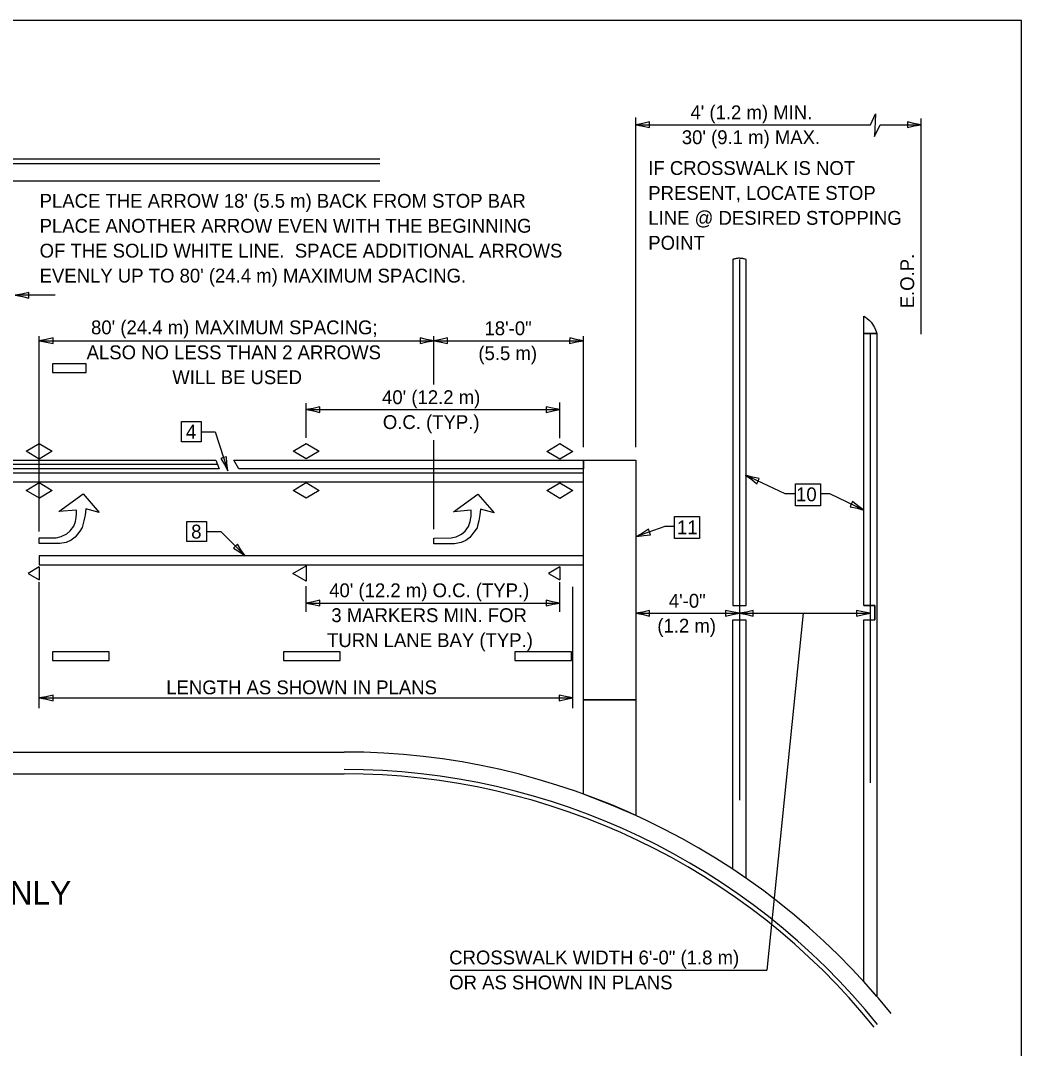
# Model space of a CAD drawing. Extents: x 2261432 to 2263976, y -3124040 to -3123640.
# Drawn here: x 2262512.9 to 2262715.8, y -3123848.2 to -3123639.7 of the extents above; entities that cross this region are included whole.
import ezdxf

# ---------------------------------------------------------------- set-up
doc = ezdxf.new("R2010")
doc.units = 0
for name, color, linetype in [('Default', 7, 'Continuous'), ('RD_Pr_Roadway_Dimensions', 7, 'Continuous'), ('RD_Pr_Roadway_Items', 7, 'Continuous'), ('RD_Pr_Roadway_Notes', 7, 'Continuous')]:
    doc.layers.add(name, color=color, linetype=linetype)

msp = doc.modelspace()

# ---------------------------------------------------------------- linework, layer by layer
at = {"layer": 'Default'}
msp.add_lwpolyline([(2262085.82, -3124039.7), (2262715.82, -3124039.7), (2262715.82, -3123639.7), (2262085.82, -3123639.7)], close=True, dxfattribs=at)
at = {"layer": 'RD_Pr_Roadway_Dimensions'}
for p, q in [((2262637.64, -3123726.26), (2262637.64, -3123659.39)), ((2262695.49, -3123703.3), (2262695.49, -3123659.57)), ((2262637.64, -3123660.84), (2262685.25, -3123660.84)), ((2262687.16, -3123660.84), (2262695.49, -3123660.84)), ((2262658.65, -3123688.15), (2262658.65, -3123797.84)), ((2262519.94, -3123695.43), (2262511.78, -3123695.43)), ((2262685.18, -3123703.19), (2262685.18, -3123760)), ((2262516.68, -3123743.32), (2262516.68, -3123703.69)), ((2262516.68, -3123704.64), (2262596.69, -3123704.64)), ((2262596.69, -3123713.54), (2262596.69, -3123703.69)), ((2262596.69, -3123704.64), (2262627.02, -3123704.64)), ((2262627.02, -3123726.26), (2262627.02, -3123703.69)), ((2262570.79, -3123724.31), (2262570.79, -3123717.29)), ((2262622.25, -3123724.41), (2262622.25, -3123717.14)), ((2262570.79, -3123718.62), (2262622.25, -3123718.62)), ((2262596.69, -3123742.87), (2262596.69, -3123724.8)), ((2262552.83, -3123729.73), (2262467.54, -3123729.73)), ((2262516.68, -3123779.18), (2262516.68, -3123753.61)), ((2262570.79, -3123759.62), (2262570.79, -3123754.4)), ((2262622.25, -3123759.62), (2262622.25, -3123753.62)), ((2262624.9, -3123779.18), (2262624.9, -3123754.58)), ((2262570.79, -3123757.85), (2262622.25, -3123757.85)), ((2262637.64, -3123759.93), (2262658.65, -3123759.93)), ((2262658.65, -3123759.93), (2262685.18, -3123759.93)), ((2262671.59, -3123759.93), (2262664.19, -3123832.32)), ((2262685.18, -3123760), (2262685.18, -3123794.3)), ((2262516.68, -3123777.09), (2262624.9, -3123777.09)), ((2262600.03, -3123832.32), (2262664.19, -3123832.32))]:
    msp.add_line(p, q, dxfattribs=at)
msp.add_lwpolyline([(2262685.25, -3123660.84), (2262686.2, -3123658.65), (2262686.06, -3123663.22), (2262687.16, -3123660.84)], dxfattribs=at)
for points in [[(2262640.44, -3123661.42), (2262640.44, -3123660.84), (2262640.44, -3123660.25), (2262639.04, -3123660.6), (2262637.64, -3123660.84), (2262639.13, -3123661.11)], [(2262692.7, -3123660.25), (2262692.69, -3123660.84), (2262692.69, -3123661.42), (2262694.09, -3123661.08), (2262695.49, -3123660.84), (2262694, -3123660.57)], [(2262514.58, -3123696.01), (2262514.58, -3123695.43), (2262514.58, -3123694.84), (2262513.18, -3123695.19), (2262511.78, -3123695.43), (2262513.27, -3123695.7)], [(2262519.48, -3123705.23), (2262519.48, -3123704.64), (2262519.48, -3123704.05), (2262518.08, -3123704.4), (2262516.68, -3123704.64), (2262518.17, -3123704.91)], [(2262593.9, -3123704.05), (2262593.89, -3123704.64), (2262593.89, -3123705.23), (2262595.3, -3123704.88), (2262596.69, -3123704.64), (2262595.2, -3123704.37)], [(2262599.49, -3123705.23), (2262599.49, -3123704.64), (2262599.49, -3123704.05), (2262598.09, -3123704.4), (2262596.69, -3123704.64), (2262598.19, -3123704.91)], [(2262624.23, -3123704.05), (2262624.22, -3123704.64), (2262624.22, -3123705.23), (2262625.62, -3123704.88), (2262627.02, -3123704.64), (2262625.53, -3123704.37)], [(2262573.58, -3123719.21), (2262573.59, -3123718.62), (2262573.59, -3123718.04), (2262572.19, -3123718.38), (2262570.79, -3123718.62), (2262572.28, -3123718.89)], [(2262619.45, -3123718.04), (2262619.45, -3123718.62), (2262619.45, -3123719.21), (2262620.85, -3123718.86), (2262622.25, -3123718.62), (2262620.76, -3123718.35)], [(2262573.58, -3123758.44), (2262573.59, -3123757.85), (2262573.59, -3123757.27), (2262572.19, -3123757.61), (2262570.79, -3123757.85), (2262572.28, -3123758.12)], [(2262619.45, -3123757.27), (2262619.45, -3123757.85), (2262619.45, -3123758.44), (2262620.85, -3123758.09), (2262622.25, -3123757.85), (2262620.76, -3123757.58)], [(2262640.44, -3123760.51), (2262640.44, -3123759.93), (2262640.44, -3123759.34), (2262639.04, -3123759.69), (2262637.64, -3123759.93), (2262639.13, -3123760.2)], [(2262655.85, -3123759.34), (2262655.85, -3123759.93), (2262655.85, -3123760.51), (2262657.25, -3123760.17), (2262658.65, -3123759.93), (2262657.15, -3123759.66)], [(2262661.45, -3123760.51), (2262661.45, -3123759.93), (2262661.45, -3123759.34), (2262660.05, -3123759.69), (2262658.65, -3123759.93), (2262660.14, -3123760.2)], [(2262682.38, -3123759.34), (2262682.38, -3123759.93), (2262682.38, -3123760.51), (2262683.78, -3123760.17), (2262685.18, -3123759.93), (2262683.69, -3123759.66)], [(2262519.48, -3123777.68), (2262519.48, -3123777.09), (2262519.48, -3123776.51), (2262518.08, -3123776.85), (2262516.68, -3123777.09), (2262518.17, -3123777.37)], [(2262622.1, -3123776.51), (2262622.1, -3123777.09), (2262622.1, -3123777.68), (2262623.5, -3123777.34), (2262624.9, -3123777.09), (2262623.4, -3123776.82)]]:
    msp.add_lwpolyline(points, close=True, dxfattribs=at)
at = {"layer": 'RD_Pr_Roadway_Items'}
for p, q in [((2262366.13, -3123667.77), (2262585.77, -3123667.77)), ((2262366.13, -3123668.66), (2262585.77, -3123668.66)), ((2262366.13, -3123672.2), (2262585.77, -3123672.2)), ((2262686.51, -3123703.19), (2262683.85, -3123703.19)), ((2262686.51, -3123703.19), (2262683.85, -3123703.19)), ((2262557.12, -3123730.61), (2262556.16, -3123728.84)), ((2262516.68, -3123748.3), (2262516.68, -3123750.07)), ((2262516.68, -3123748.3), (2262516.68, -3123750.07)), ((2262516.68, -3123750.53), (2262514.42, -3123751.84)), ((2262516.68, -3123750.53), (2262516.68, -3123753.14)), ((2262622.21, -3123750.53), (2262619.95, -3123751.84)), ((2262622.21, -3123750.53), (2262622.21, -3123753.14)), ((2262514.42, -3123751.84), (2262516.68, -3123753.14)), ((2262619.95, -3123751.84), (2262622.21, -3123753.14)), ((2262683.85, -3123758.32), (2262686.08, -3123758.32)), ((2262686.08, -3123758.32), (2262686.08, -3123761.27)), ((2262683.85, -3123761.27), (2262686.08, -3123761.27)), ((2262133.7, -3123788.07), (2262578.48, -3123788.07)), ((2262133.7, -3123792.49), (2262578.48, -3123792.49))]:
    msp.add_line(p, q, dxfattribs=at)
for points in [[(2262659.98, -3123758.32), (2262659.98, -3123688.15), (2262659.81, -3123688.1), (2262659.62, -3123688.04), (2262659.47, -3123688.01), (2262659.34, -3123687.99), (2262659.18, -3123687.96), (2262659.06, -3123687.94), (2262658.89, -3123687.93), (2262658.76, -3123687.92), (2262658.59, -3123687.92), (2262658.44, -3123687.92), (2262658.27, -3123687.94), (2262658.13, -3123687.96), (2262657.99, -3123687.97), (2262657.82, -3123688.01), (2262657.69, -3123688.04), (2262657.57, -3123688.07), (2262657.46, -3123688.11), (2262657.38, -3123688.13), (2262657.32, -3123688.15), (2262657.32, -3123758.32)], [(2262683.85, -3123703.19), (2262683.85, -3123699.65), (2262684.18, -3123699.87), (2262684.56, -3123700.15), (2262684.96, -3123700.49), (2262685.34, -3123700.91), (2262685.62, -3123701.27), (2262686.04, -3123701.94), (2262686.26, -3123702.43), (2262686.39, -3123702.79), (2262686.46, -3123702.99), (2262686.51, -3123703.19)], [(2262683.85, -3123834.63), (2262683.85, -3123761.27), (2262686.08, -3123761.27), (2262686.08, -3123758.32), (2262683.85, -3123758.32), (2262683.85, -3123703.19), (2262686.51, -3123703.19), (2262686.51, -3123837.63)], [(2262519.35, -3123711.11), (2262526.22, -3123711.11), (2262526.22, -3123709.36), (2262519.35, -3123709.36)], [(2262514.02, -3123727.05), (2262516.69, -3123725.47), (2262519.32, -3123727.04), (2262516.69, -3123728.64)], [(2262568.15, -3123727.04), (2262570.81, -3123725.46), (2262573.45, -3123727.03), (2262570.81, -3123728.63)], [(2262619.59, -3123727.08), (2262622.25, -3123725.5), (2262624.9, -3123727.08), (2262622.26, -3123728.67)], [(2262489.45, -3123730.61), (2262489.45, -3123728.84), (2262552.48, -3123728.84), (2262553.17, -3123730.61)], [(2262557.12, -3123730.61), (2262556.16, -3123728.84), (2262627.02, -3123728.84), (2262627.02, -3123730.61)], [(2262627.02, -3123777.49), (2262627.02, -3123728.84), (2262637.64, -3123728.84), (2262637.64, -3123758.32), (2262637.64, -3123758.32), (2262637.64, -3123761.27), (2262637.64, -3123761.27), (2262637.64, -3123777.49)], [(2262489.45, -3123733.27), (2262627.02, -3123733.27), (2262627.02, -3123731.5), (2262489.45, -3123731.5)], [(2262514.04, -3123735), (2262516.7, -3123733.42), (2262519.34, -3123734.99), (2262516.71, -3123736.59)], [(2262568.15, -3123735), (2262570.81, -3123733.42), (2262573.45, -3123734.99), (2262570.81, -3123736.59)], [(2262622.25, -3123733.46), (2262624.9, -3123735.04), (2262622.26, -3123736.63), (2262619.59, -3123735.04)], [(2262520.66, -3123739.31), (2262525.58, -3123735.73), (2262528.87, -3123739.47), (2262526.15, -3123738.75), (2262525.98, -3123740.04), (2262525.95, -3123740.3), (2262525.76, -3123741.2), (2262525.42, -3123742.52), (2262524.93, -3123743.25), (2262523.94, -3123744.52), (2262523.19, -3123745.07), (2262522.12, -3123745.55), (2262520.85, -3123745.79), (2262516.66, -3123745.79), (2262516.67, -3123744.62), (2262520.14, -3123744.59), (2262521.14, -3123744.37), (2262522.3, -3123743.81), (2262522.99, -3123743.2), (2262523.7, -3123742.27), (2262524.05, -3123741.28), (2262524.17, -3123740.5), (2262524.23, -3123739.73), (2262524.24, -3123738.99)], [(2262600.7, -3123739.37), (2262605.59, -3123735.78), (2262608.91, -3123739.53), (2262606.16, -3123738.81), (2262606.03, -3123739.99), (2262605.82, -3123741.17), (2262605.57, -3123742.18), (2262605.45, -3123742.58), (2262604.82, -3123743.48), (2262603.99, -3123744.56), (2262603.19, -3123745.14), (2262602.2, -3123745.6), (2262600.85, -3123745.86), (2262596.67, -3123745.85), (2262596.7, -3123744.68), (2262600.21, -3123744.64), (2262601.2, -3123744.43), (2262602.32, -3123743.87), (2262603.06, -3123743.24), (2262603.72, -3123742.32), (2262604.07, -3123741.33), (2262604.25, -3123740.2), (2262604.26, -3123739.02)], [(2262516.68, -3123750.07), (2262627.02, -3123750.07), (2262627.02, -3123748.3), (2262516.68, -3123748.3)], [(2262568.1, -3123751.84), (2262570.79, -3123750.29), (2262570.79, -3123753.39)], [(2262657.32, -3123761.27), (2262659.97, -3123761.27), (2262659.97, -3123813.66), (2262657.32, -3123811.86)], [(2262519.35, -3123769.49), (2262530.85, -3123769.49), (2262530.85, -3123767.72), (2262519.35, -3123767.72)], [(2262577.72, -3123767.72), (2262566.23, -3123767.72), (2262566.23, -3123769.49), (2262577.72, -3123769.49)], [(2262613.11, -3123769.49), (2262624.6, -3123769.49), (2262624.6, -3123767.72), (2262613.11, -3123767.72)], [(2262627.02, -3123777.49), (2262637.64, -3123777.49), (2262637.64, -3123800.92), (2262633.02, -3123798.96), (2262627.02, -3123796.59)]]:
    msp.add_lwpolyline(points, close=True, dxfattribs=at)
for radius in [142.51, 138.97, 138.09]:
    msp.add_arc((2262578.48, -3123930.58), radius, 38.8918, 90, dxfattribs=at)
at = {"layer": 'RD_Pr_Roadway_Notes'}
for p, q in [((2262549.49, -3123723.09), (2262552.37, -3123723.09)), ((2262552.37, -3123723.09), (2262554.93, -3123731.01)), ((2262667.91, -3123735.71), (2262659.9, -3123731.91)), ((2262670.02, -3123735.71), (2262667.91, -3123735.71)), ((2262676.94, -3123735.71), (2262675.06, -3123735.71)), ((2262683.85, -3123738.98), (2262676.94, -3123735.71)), ((2262643.55, -3123742.35), (2262637.75, -3123744.36)), ((2262645.48, -3123742.35), (2262643.55, -3123742.35)), ((2262550.58, -3123743.34), (2262553.53, -3123743.34)), ((2262553.53, -3123743.34), (2262558.42, -3123748.3))]:
    msp.add_line(p, q, dxfattribs=at)
for points in [[(2262545.53, -3123721.05), (2262549.49, -3123721.05), (2262549.49, -3123725.14), (2262545.53, -3123725.14)], [(2262554.63, -3123728.16), (2262554.07, -3123728.34), (2262553.51, -3123728.52), (2262554.27, -3123729.75), (2262554.93, -3123731.01), (2262554.73, -3123729.5)], [(2262662.18, -3123733.64), (2262662.43, -3123733.11), (2262662.68, -3123732.58), (2262661.27, -3123732.29), (2262659.9, -3123731.91), (2262661.13, -3123732.79)], [(2262670.02, -3123733.64), (2262675.06, -3123733.64), (2262675.06, -3123738.14), (2262670.02, -3123738.14)], [(2262681.58, -3123737.26), (2262681.32, -3123737.79), (2262681.07, -3123738.31), (2262682.49, -3123738.6), (2262683.85, -3123738.98), (2262682.62, -3123738.1)], [(2262645.48, -3123740.28), (2262650.52, -3123740.28), (2262650.52, -3123744.78), (2262645.48, -3123744.78)], [(2262546.62, -3123741.3), (2262550.58, -3123741.3), (2262550.58, -3123745.38), (2262546.62, -3123745.38)], [(2262640.59, -3123744), (2262640.4, -3123743.44), (2262640.2, -3123742.89), (2262638.99, -3123743.67), (2262637.75, -3123744.36), (2262639.25, -3123744.13)], [(2262556.87, -3123745.9), (2262556.45, -3123746.31), (2262556.04, -3123746.72), (2262557.26, -3123747.48), (2262558.42, -3123748.3), (2262557.56, -3123747.05)]]:
    msp.add_lwpolyline(points, close=True, dxfattribs=at)

# ---------------------------------------------------------------- texts
at = {"layer": 'RD_Pr_Roadway_Dimensions'}
for s, p in [("4' (1.2 m) MIN.", (2262648.71, -3123659.72)), ("30' (9.1 m) MAX.", (2262646.96, -3123664.77)), ('IF CROSSWALK IS NOT', (2262640.16, -3123671.02)), ('PRESENT, LOCATE STOP', (2262640.16, -3123676.07)), ("PLACE THE ARROW 18' (5.5 m) BACK FROM STOP BAR", (2262516.76, -3123677.67)), ('LINE @ DESIRED STOPPING', (2262640.16, -3123681.13)), ('PLACE ANOTHER ARROW EVEN WITH THE BEGINNING', (2262516.76, -3123682.73)), ('POINT', (2262640.16, -3123686.18)), ('OF THE SOLID WHITE LINE.  SPACE ADDITIONAL ARROWS', (2262516.76, -3123687.78)), ("EVENLY UP TO 80' (24.4 m) MAXIMUM SPACING.", (2262516.76, -3123692.84)), ("80' (24.4 m) MAXIMUM SPACING;", (2262527.19, -3123703.34)), ('18\'-0"', (2262606.96, -3123703.52)), ('ALSO NO LESS THAN 2 ARROWS', (2262526.29, -3123708.4)), ('(5.5 m)', (2262605.72, -3123708.57)), ('WILL BE USED', (2262543.66, -3123713.45)), ("40' (12.2 m)", (2262586.19, -3123717.5)), ('O.C. (TYP.)', (2262586.35, -3123722.55)), ("40' (12.2 m) O.C. (TYP.)", (2262575.47, -3123756.67)), ('4\'-0"', (2262644.33, -3123758.8)), ('3 MARKERS MIN. FOR', (2262575.91, -3123761.72)), ('(1.2 m)', (2262642, -3123763.86)), ('TURN LANE BAY (TYP.)', (2262575.04, -3123766.78)), ('LENGTH AS SHOWN IN PLANS', (2262542.44, -3123776.36)), ('CROSSWALK WIDTH 6\'-0" (1.8 m)', (2262599.8, -3123831.15)), ('OR AS SHOWN IN PLANS', (2262599.8, -3123836.21))]:
    msp.add_text(s, height=2.808, dxfattribs=at).set_placement(p)
msp.add_text('E.O.P.', height=2.808, rotation=90, dxfattribs=at).set_placement((2262694.07, -3123698.07))
at = {"layer": 'RD_Pr_Roadway_Notes'}
for s, height, p in [('4', 2.81, (2262546.42, -3123724.51)), ('10', 2.808, (2262670.13, -3123737.21)), ('8', 2.81, (2262547.49, -3123744.76)), ('11', 2.808, (2262645.98, -3123743.91)), ('BLOOMINGTON-NORMAL CITY LIMITS ONLY', 4.8, (2262387.3, -3123819.05))]:
    msp.add_text(s, height=height, dxfattribs=at).set_placement(p)

doc.saveas('drawing.dxf')
